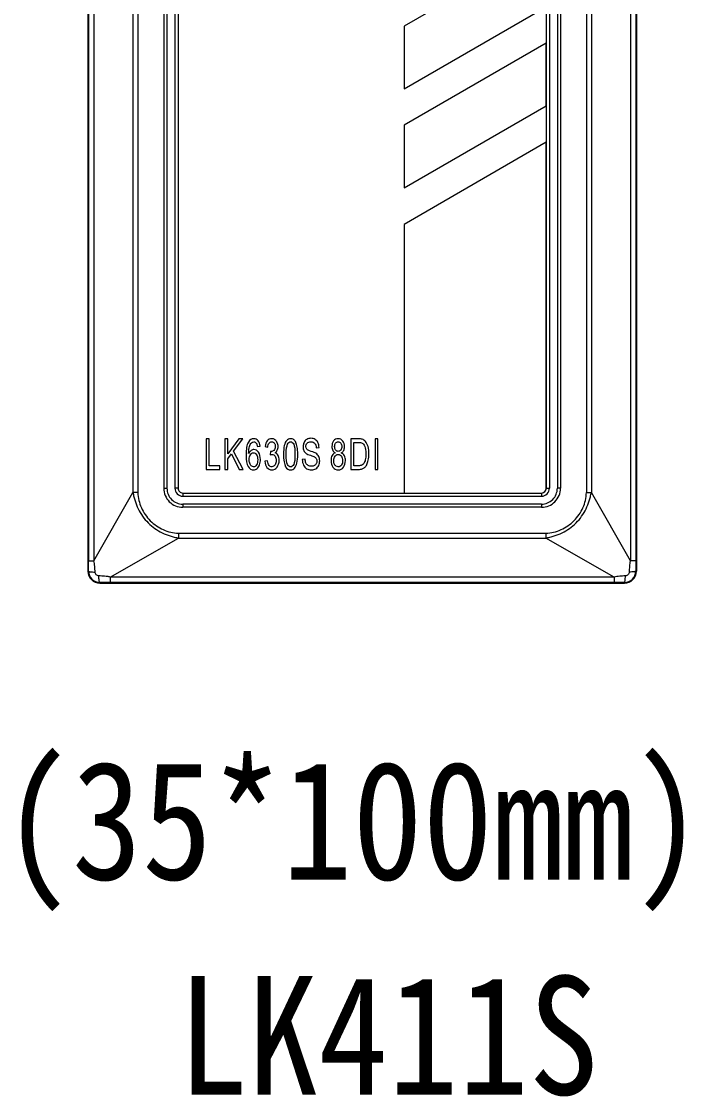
# Model space of a CAD drawing. Header units: millimetres. Extents: x 33157 to 59611, y -29750 to 1750.
# Drawn here: x 53861.7 to 53903.6, y -1803.7 to -1735.6 of the extents above; entities that cross this region are included whole.
import ezdxf

# ---------------------------------------------------------------- set-up
doc = ezdxf.new("R2010")
doc.units = ezdxf.units.MM
doc.layers.get('0').update_dxf_attribs({"lineweight": 18})
doc.layers.add('layer 1', color=7, linetype='Continuous', lineweight=18)
doc.styles.add('STYLE1', font='')
doc.styles.get('STYLE1').set_extended_font_data('宋体')

msp = doc.modelspace()

# ---------------------------------------------------------------- linework, layer by layer
at = {"layer": 'layer 1', "lineweight": 9}
for p, q in [((53865.916, -1671.935), (53865.916, -1770.435)), ((53900.616, -1671.935), (53900.616, -1770.435)), ((53865.954, -1672.599), (53865.954, -1769.77)), ((53866.295, -1672.599), (53866.295, -1769.77)), ((53900.236, -1672.599), (53900.236, -1769.77)), ((53900.578, -1672.599), (53900.578, -1769.77)), ((53868.762, -1676.915), (53868.762, -1765.454)), ((53869.078, -1676.915), (53869.078, -1765.454)), ((53897.454, -1676.915), (53897.454, -1765.454)), ((53897.77, -1676.915), (53897.77, -1765.454)), ((53870.716, -1677.185), (53870.716, -1765.185)), ((53870.916, -1677.185), (53870.916, -1765.185)), ((53871.416, -1677.185), (53871.416, -1765.185)), ((53871.616, -1677.185), (53871.616, -1765.185)), ((53894.916, -1677.185), (53894.916, -1765.185)), ((53895.116, -1677.185), (53895.116, -1765.185)), ((53895.616, -1677.185), (53895.616, -1765.185)), ((53895.816, -1677.185), (53895.816, -1765.185)), ((53870.916, -1765.185), (53870.916, -1765.185)), ((53871.616, -1765.185), (53871.616, -1765.185)), ((53895.116, -1765.185), (53895.116, -1765.185)), ((53895.816, -1765.185), (53895.816, -1765.185)), ((53868.762, -1765.454), (53868.762, -1765.454)), ((53869.078, -1765.454), (53869.078, -1765.454)), ((53871.916, -1765.485), (53871.916, -1765.485)), ((53871.916, -1765.485), (53871.916, -1765.685)), ((53894.616, -1765.485), (53894.616, -1765.485)), ((53894.616, -1765.485), (53894.616, -1765.485)), ((53894.616, -1765.485), (53894.616, -1765.685)), ((53894.616, -1765.685), (53894.616, -1765.685)), ((53897.77, -1765.454), (53897.77, -1765.454)), ((53871.916, -1766.185), (53871.916, -1766.185)), ((53871.916, -1766.185), (53871.916, -1766.385)), ((53894.616, -1766.185), (53894.616, -1766.185)), ((53894.616, -1766.185), (53894.616, -1766.185)), ((53894.616, -1766.185), (53894.616, -1766.385)), ((53894.616, -1766.385), (53894.616, -1766.385)), ((53871.646, -1768.022), (53871.646, -1768.022)), ((53871.646, -1768.022), (53871.646, -1768.339)), ((53894.885, -1768.022), (53894.885, -1768.022)), ((53894.885, -1768.022), (53894.885, -1768.022)), ((53894.885, -1768.022), (53894.885, -1768.339)), ((53871.646, -1768.339), (53871.646, -1768.339)), ((53894.885, -1768.339), (53894.885, -1768.339)), ((53866.295, -1769.77), (53866.295, -1769.77)), ((53900.578, -1769.77), (53900.578, -1769.77)), ((53865.953, -1770.435), (53865.953, -1770.435)), ((53867.33, -1770.805), (53867.33, -1770.805)), ((53867.33, -1770.805), (53867.33, -1771.147)), ((53899.202, -1770.805), (53899.202, -1770.805)), ((53899.202, -1770.805), (53899.202, -1770.805)), ((53899.202, -1770.805), (53899.202, -1771.147)), ((53900.616, -1770.435), (53900.616, -1770.435)), ((53866.666, -1771.148), (53866.666, -1771.148)), ((53866.666, -1771.148), (53866.666, -1771.185)), ((53899.202, -1771.147), (53899.202, -1771.147)), ((53899.866, -1771.148), (53899.866, -1771.148)), ((53899.866, -1771.148), (53899.866, -1771.185)), ((53899.866, -1771.185), (53899.866, -1771.185))]:
    msp.add_line(p, q, dxfattribs=at)
at = {"layer": 'layer 1'}
for points, knots in [([(53894.916, -1730.751), (53894.916, -1730.751), (53894.916, -1734.709), (53894.916, -1734.709), (53894.916, -1734.709), (53885.916, -1739.905), (53885.916, -1739.905), (53885.916, -1739.905), (53885.916, -1735.947), (53885.916, -1735.947), (53885.916, -1735.947), (53894.916, -1730.751), (53894.916, -1730.751)], [0, 0, 0, 0, 151598.554342, 151598.554342, 151598.554342, 303197.108683, 303197.108683, 303197.108683, 454795.663025, 454795.663025, 454795.663025, 606394.217366, 606394.217366, 606394.217366, 606394.217366]), ([(53894.916, -1737.018), (53894.916, -1737.018), (53894.916, -1740.976), (53894.916, -1740.976), (53894.916, -1740.976), (53885.916, -1746.172), (53885.916, -1746.172), (53885.916, -1746.172), (53885.916, -1742.214), (53885.916, -1742.214), (53885.916, -1742.214), (53894.916, -1737.018), (53894.916, -1737.018)], [0, 0, 0, 0, 151607.617277, 151607.617277, 151607.617277, 303215.234553, 303215.234553, 303215.234553, 454822.85183, 454822.85183, 454822.85183, 606430.469107, 606430.469107, 606430.469107, 606430.469107]), ([(53894.916, -1743.285), (53894.916, -1743.285), (53894.916, -1765.184), (53894.916, -1765.184), (53894.916, -1765.349), (53894.781, -1765.484), (53894.616, -1765.484), (53894.616, -1765.484), (53885.916, -1765.484), (53885.916, -1765.484), (53885.916, -1765.484), (53885.916, -1748.481), (53885.916, -1748.481), (53885.916, -1748.481), (53894.916, -1743.285), (53894.916, -1743.285)], [0, 0, 0, 0, 147561.007035, 147561.007035, 147561.007035, 295122.01407, 295122.01407, 295122.01407, 442683.021106, 442683.021106, 442683.021106, 590244.028141, 590244.028141, 590244.028141, 737805.035176, 737805.035176, 737805.035176, 737805.035176]), ([(53873.407, -1763.989), (53873.407, -1763.989), (53873.407, -1762.055), (53873.407, -1762.055), (53873.407, -1762.055), (53873.591, -1762.055), (53873.591, -1762.055), (53873.591, -1762.055), (53873.591, -1763.762), (53873.591, -1763.762), (53873.591, -1763.762), (53874.271, -1763.762), (53874.271, -1763.762), (53874.271, -1763.762), (53874.271, -1763.989), (53874.271, -1763.989), (53874.271, -1763.989), (53873.407, -1763.989), (53873.407, -1763.989)], [0, 0, 0, 0, 145146.771173, 145146.771173, 145146.771173, 290293.542346, 290293.542346, 290293.542346, 435440.31352, 435440.31352, 435440.31352, 580587.084693, 580587.084693, 580587.084693, 725733.855866, 725733.855866, 725733.855866, 870880.627039, 870880.627039, 870880.627039, 870880.627039]), ([(53874.589, -1763.989), (53874.589, -1763.989), (53874.589, -1762.055), (53874.589, -1762.055), (53874.589, -1762.055), (53874.773, -1762.055), (53874.773, -1762.055), (53874.773, -1762.055), (53874.773, -1763.014), (53874.773, -1763.014), (53874.773, -1763.014), (53875.46, -1762.055), (53875.46, -1762.055), (53875.46, -1762.055), (53875.708, -1762.055), (53875.708, -1762.055), (53875.708, -1762.055), (53875.128, -1762.839), (53875.128, -1762.839), (53875.128, -1762.839), (53875.734, -1763.989), (53875.734, -1763.989), (53875.734, -1763.989), (53875.492, -1763.989), (53875.492, -1763.989), (53875.492, -1763.989), (53874.999, -1763.013), (53874.999, -1763.013), (53874.999, -1763.013), (53874.773, -1763.319), (53874.773, -1763.319), (53874.773, -1763.319), (53874.773, -1763.989), (53874.773, -1763.989), (53874.773, -1763.989), (53874.589, -1763.989), (53874.589, -1763.989)], [0, 0, 0, 0, 138692.660054, 138692.660054, 138692.660054, 277385.320109, 277385.320109, 277385.320109, 416077.980163, 416077.980163, 416077.980163, 554770.640218, 554770.640218, 554770.640218, 693463.300272, 693463.300272, 693463.300272, 832155.960326, 832155.960326, 832155.960326, 970848.620381, 970848.620381, 970848.620381, 1109541.280435, 1109541.280435, 1109541.280435, 1248233.940489, 1248233.940489, 1248233.940489, 1386926.600544, 1386926.600544, 1386926.600544, 1525619.260598, 1525619.260598, 1525619.260598, 1664311.920653, 1664311.920653, 1664311.920653, 1664311.920653]), ([(53879.48, -1763.368), (53879.48, -1763.368), (53879.652, -1763.346), (53879.652, -1763.346), (53879.66, -1763.443), (53879.679, -1763.523), (53879.709, -1763.586), (53879.739, -1763.648), (53879.786, -1763.698), (53879.849, -1763.737), (53879.911, -1763.775), (53879.982, -1763.795), (53880.061, -1763.795), (53880.131, -1763.795), (53880.192, -1763.78), (53880.246, -1763.751), (53880.299, -1763.722), (53880.339, -1763.682), (53880.365, -1763.631), (53880.391, -1763.58), (53880.404, -1763.525), (53880.404, -1763.465), (53880.404, -1763.405), (53880.392, -1763.352), (53880.366, -1763.307), (53880.341, -1763.262), (53880.3, -1763.224), (53880.242, -1763.193), (53880.205, -1763.173), (53880.123, -1763.141), (53879.995, -1763.099), (53879.868, -1763.056), (53879.779, -1763.016), (53879.728, -1762.978), (53879.662, -1762.929), (53879.613, -1762.869), (53879.581, -1762.797), (53879.549, -1762.726), (53879.533, -1762.645), (53879.533, -1762.556), (53879.533, -1762.458), (53879.553, -1762.367), (53879.592, -1762.282), (53879.632, -1762.197), (53879.689, -1762.133), (53879.766, -1762.088), (53879.842, -1762.044), (53879.926, -1762.022), (53880.02, -1762.022), (53880.122, -1762.022), (53880.213, -1762.045), (53880.291, -1762.092), (53880.369, -1762.138), (53880.429, -1762.206), (53880.471, -1762.296), (53880.514, -1762.385), (53880.536, -1762.487), (53880.539, -1762.6), (53880.539, -1762.6), (53880.364, -1762.619), (53880.364, -1762.619), (53880.354, -1762.497), (53880.322, -1762.405), (53880.268, -1762.343), (53880.213, -1762.28), (53880.133, -1762.249), (53880.027, -1762.249), (53879.916, -1762.249), (53879.835, -1762.278), (53879.784, -1762.334), (53879.734, -1762.391), (53879.708, -1762.46), (53879.708, -1762.54), (53879.708, -1762.609), (53879.726, -1762.666), (53879.762, -1762.711), (53879.798, -1762.756), (53879.889, -1762.802), (53880.038, -1762.849), (53880.187, -1762.896), (53880.289, -1762.937), (53880.345, -1762.972), (53880.425, -1763.024), (53880.484, -1763.09), (53880.523, -1763.169), (53880.561, -1763.248), (53880.58, -1763.34), (53880.58, -1763.443), (53880.58, -1763.547), (53880.559, -1763.643), (53880.517, -1763.734), (53880.475, -1763.825), (53880.414, -1763.896), (53880.336, -1763.946), (53880.257, -1763.996), (53880.168, -1764.022), (53880.069, -1764.022), (53879.944, -1764.022), (53879.84, -1763.996), (53879.755, -1763.945), (53879.67, -1763.894), (53879.604, -1763.818), (53879.556, -1763.715), (53879.508, -1763.613), (53879.483, -1763.497), (53879.48, -1763.368)], [0, 0, 0, 0, 134438.674251, 134438.674251, 134438.674251, 268877.348502, 268877.348502, 268877.348502, 403316.022753, 403316.022753, 403316.022753, 537754.697004, 537754.697004, 537754.697004, 672193.371255, 672193.371255, 672193.371255, 806632.045506, 806632.045506, 806632.045506, 941070.719757, 941070.719757, 941070.719757, 1075509.394008, 1075509.394008, 1075509.394008, 1209948.068259, 1209948.068259, 1209948.068259, 1344386.74251, 1344386.74251, 1344386.74251, 1478825.416761, 1478825.416761, 1478825.416761, 1613264.091012, 1613264.091012, 1613264.091012, 1747702.765263, 1747702.765263, 1747702.765263, 1882141.439514, 1882141.439514, 1882141.439514, 2016580.113765, 2016580.113765, 2016580.113765, 2151018.788016, 2151018.788016, 2151018.788016, 2285457.462267, 2285457.462267, 2285457.462267, 2419896.136519, 2419896.136519, 2419896.136519, 2554334.81077, 2554334.81077, 2554334.81077, 2688773.485021, 2688773.485021, 2688773.485021, 2823212.159272, 2823212.159272, 2823212.159272, 2957650.833523, 2957650.833523, 2957650.833523, 3092089.507774, 3092089.507774, 3092089.507774, 3226528.182025, 3226528.182025, 3226528.182025, 3360966.856276, 3360966.856276, 3360966.856276, 3495405.530527, 3495405.530527, 3495405.530527, 3629844.204778, 3629844.204778, 3629844.204778, 3764282.879029, 3764282.879029, 3764282.879029, 3898721.55328, 3898721.55328, 3898721.55328, 4033160.227531, 4033160.227531, 4033160.227531, 4167598.901782, 4167598.901782, 4167598.901782, 4302037.576033, 4302037.576033, 4302037.576033, 4436476.250284, 4436476.250284, 4436476.250284, 4570914.924535, 4570914.924535, 4570914.924535, 4705353.598786, 4705353.598786, 4705353.598786, 4705353.598786]), ([(53882.549, -1763.989), (53882.549, -1763.989), (53882.549, -1762.055), (53882.549, -1762.055), (53882.549, -1762.055), (53883.025, -1762.055), (53883.025, -1762.055), (53883.133, -1762.055), (53883.215, -1762.064), (53883.272, -1762.082), (53883.351, -1762.108), (53883.419, -1762.154), (53883.475, -1762.221), (53883.548, -1762.307), (53883.602, -1762.417), (53883.638, -1762.551), (53883.675, -1762.686), (53883.693, -1762.839), (53883.693, -1763.012), (53883.693, -1763.158), (53883.68, -1763.289), (53883.656, -1763.402), (53883.631, -1763.516), (53883.6, -1763.61), (53883.562, -1763.684), (53883.523, -1763.758), (53883.481, -1763.817), (53883.435, -1763.859), (53883.39, -1763.902), (53883.335, -1763.934), (53883.27, -1763.956), (53883.206, -1763.978), (53883.132, -1763.989), (53883.048, -1763.989), (53883.048, -1763.989), (53882.549, -1763.989), (53882.549, -1763.989)], [0, 0, 0, 0, 138714.948248, 138714.948248, 138714.948248, 277429.896496, 277429.896496, 277429.896496, 416144.844745, 416144.844745, 416144.844745, 554859.792993, 554859.792993, 554859.792993, 693574.741241, 693574.741241, 693574.741241, 832289.689489, 832289.689489, 832289.689489, 971004.637737, 971004.637737, 971004.637737, 1109719.585985, 1109719.585985, 1109719.585985, 1248434.534234, 1248434.534234, 1248434.534234, 1387149.482482, 1387149.482482, 1387149.482482, 1525864.43073, 1525864.43073, 1525864.43073, 1664579.378978, 1664579.378978, 1664579.378978, 1664579.378978]), ([(53884.083, -1763.989), (53884.083, -1763.989), (53884.083, -1762.055), (53884.083, -1762.055), (53884.083, -1762.055), (53884.266, -1762.055), (53884.266, -1762.055), (53884.266, -1762.055), (53884.266, -1763.989), (53884.266, -1763.989), (53884.266, -1763.989), (53884.083, -1763.989), (53884.083, -1763.989)], [0, 0, 0, 0, 151631.543241, 151631.543241, 151631.543241, 303263.086481, 303263.086481, 303263.086481, 454894.629722, 454894.629722, 454894.629722, 606526.172963, 606526.172963, 606526.172963, 606526.172963]), ([(53876.809, -1762.528), (53876.809, -1762.528), (53876.641, -1762.546), (53876.641, -1762.546), (53876.626, -1762.453), (53876.604, -1762.385), (53876.576, -1762.343), (53876.53, -1762.275), (53876.473, -1762.241), (53876.406, -1762.241), (53876.351, -1762.241), (53876.303, -1762.262), (53876.261, -1762.305), (53876.208, -1762.359), (53876.166, -1762.438), (53876.135, -1762.543), (53876.104, -1762.648), (53876.088, -1762.797), (53876.086, -1762.99), (53876.127, -1762.903), (53876.178, -1762.838), (53876.237, -1762.796), (53876.296, -1762.754), (53876.358, -1762.733), (53876.423, -1762.733), (53876.536, -1762.733), (53876.633, -1762.791), (53876.713, -1762.908), (53876.792, -1763.025), (53876.832, -1763.175), (53876.832, -1763.36), (53876.832, -1763.482), (53876.814, -1763.594), (53876.776, -1763.699), (53876.739, -1763.803), (53876.687, -1763.883), (53876.622, -1763.938), (53876.556, -1763.994), (53876.482, -1764.022), (53876.399, -1764.022), (53876.257, -1764.022), (53876.142, -1763.949), (53876.052, -1763.803), (53875.963, -1763.658), (53875.918, -1763.418), (53875.918, -1763.084), (53875.918, -1762.71), (53875.968, -1762.438), (53876.067, -1762.268), (53876.153, -1762.12), (53876.269, -1762.047), (53876.416, -1762.047), (53876.525, -1762.047), (53876.614, -1762.089), (53876.684, -1762.174), (53876.753, -1762.26), (53876.795, -1762.377), (53876.809, -1762.528)], [0, 0, 0, 0, 136273.825002, 136273.825002, 136273.825002, 272547.650004, 272547.650004, 272547.650004, 408821.475006, 408821.475006, 408821.475006, 545095.300007, 545095.300007, 545095.300007, 681369.125009, 681369.125009, 681369.125009, 817642.950011, 817642.950011, 817642.950011, 953916.775013, 953916.775013, 953916.775013, 1090190.600015, 1090190.600015, 1090190.600015, 1226464.425017, 1226464.425017, 1226464.425017, 1362738.250018, 1362738.250018, 1362738.250018, 1499012.07502, 1499012.07502, 1499012.07502, 1635285.900022, 1635285.900022, 1635285.900022, 1771559.725024, 1771559.725024, 1771559.725024, 1907833.550026, 1907833.550026, 1907833.550026, 2044107.375028, 2044107.375028, 2044107.375028, 2180381.20003, 2180381.20003, 2180381.20003, 2316655.025031, 2316655.025031, 2316655.025031, 2452928.850033, 2452928.850033, 2452928.850033, 2589202.675035, 2589202.675035, 2589202.675035, 2589202.675035]), ([(53877.108, -1763.476), (53877.108, -1763.476), (53877.278, -1763.443), (53877.278, -1763.443), (53877.298, -1763.579), (53877.331, -1763.676), (53877.377, -1763.735), (53877.424, -1763.795), (53877.481, -1763.824), (53877.549, -1763.824), (53877.63, -1763.824), (53877.698, -1763.786), (53877.753, -1763.708), (53877.807, -1763.631), (53877.835, -1763.535), (53877.835, -1763.421), (53877.835, -1763.312), (53877.809, -1763.221), (53877.758, -1763.15), (53877.707, -1763.08), (53877.643, -1763.044), (53877.564, -1763.044), (53877.531, -1763.044), (53877.491, -1763.053), (53877.443, -1763.071), (53877.443, -1763.071), (53877.462, -1762.863), (53877.462, -1762.863), (53877.474, -1762.864), (53877.483, -1762.865), (53877.49, -1762.865), (53877.563, -1762.865), (53877.628, -1762.839), (53877.686, -1762.786), (53877.744, -1762.733), (53877.773, -1762.652), (53877.773, -1762.543), (53877.773, -1762.456), (53877.752, -1762.384), (53877.71, -1762.327), (53877.667, -1762.269), (53877.613, -1762.241), (53877.546, -1762.241), (53877.48, -1762.241), (53877.425, -1762.27), (53877.381, -1762.329), (53877.337, -1762.387), (53877.308, -1762.475), (53877.296, -1762.592), (53877.296, -1762.592), (53877.126, -1762.549), (53877.126, -1762.549), (53877.147, -1762.39), (53877.193, -1762.266), (53877.267, -1762.178), (53877.341, -1762.09), (53877.432, -1762.047), (53877.542, -1762.047), (53877.617, -1762.047), (53877.687, -1762.069), (53877.75, -1762.115), (53877.814, -1762.16), (53877.863, -1762.221), (53877.896, -1762.299), (53877.93, -1762.378), (53877.947, -1762.46), (53877.947, -1762.548), (53877.947, -1762.632), (53877.931, -1762.707), (53877.899, -1762.776), (53877.867, -1762.844), (53877.819, -1762.899), (53877.756, -1762.939), (53877.838, -1762.965), (53877.901, -1763.02), (53877.947, -1763.103), (53877.992, -1763.186), (53878.015, -1763.291), (53878.015, -1763.416), (53878.015, -1763.584), (53877.97, -1763.728), (53877.882, -1763.846), (53877.794, -1763.963), (53877.683, -1764.022), (53877.548, -1764.022), (53877.427, -1764.022), (53877.326, -1763.971), (53877.246, -1763.869), (53877.165, -1763.768), (53877.119, -1763.637), (53877.108, -1763.476)], [0, 0, 0, 0, 134827.582371, 134827.582371, 134827.582371, 269655.164742, 269655.164742, 269655.164742, 404482.747113, 404482.747113, 404482.747113, 539310.329485, 539310.329485, 539310.329485, 674137.911856, 674137.911856, 674137.911856, 808965.494227, 808965.494227, 808965.494227, 943793.076598, 943793.076598, 943793.076598, 1078620.658969, 1078620.658969, 1078620.658969, 1213448.24134, 1213448.24134, 1213448.24134, 1348275.823712, 1348275.823712, 1348275.823712, 1483103.406083, 1483103.406083, 1483103.406083, 1617930.988454, 1617930.988454, 1617930.988454, 1752758.570825, 1752758.570825, 1752758.570825, 1887586.153196, 1887586.153196, 1887586.153196, 2022413.735567, 2022413.735567, 2022413.735567, 2157241.317938, 2157241.317938, 2157241.317938, 2292068.90031, 2292068.90031, 2292068.90031, 2426896.482681, 2426896.482681, 2426896.482681, 2561724.065052, 2561724.065052, 2561724.065052, 2696551.647423, 2696551.647423, 2696551.647423, 2831379.229794, 2831379.229794, 2831379.229794, 2966206.812165, 2966206.812165, 2966206.812165, 3101034.394537, 3101034.394537, 3101034.394537, 3235861.976908, 3235861.976908, 3235861.976908, 3370689.559279, 3370689.559279, 3370689.559279, 3505517.14165, 3505517.14165, 3505517.14165, 3640344.724021, 3640344.724021, 3640344.724021, 3775172.306392, 3775172.306392, 3775172.306392, 3909999.888764, 3909999.888764, 3909999.888764, 4044827.471135, 4044827.471135, 4044827.471135, 4044827.471135]), ([(53878.29, -1763.035), (53878.29, -1762.806), (53878.307, -1762.622), (53878.341, -1762.482), (53878.374, -1762.342), (53878.424, -1762.234), (53878.491, -1762.159), (53878.557, -1762.084), (53878.64, -1762.047), (53878.741, -1762.047), (53878.815, -1762.047), (53878.88, -1762.067), (53878.936, -1762.109), (53878.992, -1762.151), (53879.039, -1762.211), (53879.075, -1762.29), (53879.111, -1762.369), (53879.139, -1762.464), (53879.16, -1762.578), (53879.181, -1762.691), (53879.191, -1762.843), (53879.191, -1763.035), (53879.191, -1763.262), (53879.174, -1763.445), (53879.141, -1763.585), (53879.108, -1763.725), (53879.058, -1763.833), (53878.992, -1763.908), (53878.926, -1763.984), (53878.842, -1764.022), (53878.741, -1764.022), (53878.608, -1764.022), (53878.503, -1763.955), (53878.427, -1763.823), (53878.336, -1763.661), (53878.29, -1763.398), (53878.29, -1763.035)], [0, 0, 0, 0, 138705.258175, 138705.258175, 138705.258175, 277410.51635, 277410.51635, 277410.51635, 416115.774525, 416115.774525, 416115.774525, 554821.032699, 554821.032699, 554821.032699, 693526.290874, 693526.290874, 693526.290874, 832231.549049, 832231.549049, 832231.549049, 970936.807224, 970936.807224, 970936.807224, 1109642.065399, 1109642.065399, 1109642.065399, 1248347.323574, 1248347.323574, 1248347.323574, 1387052.581749, 1387052.581749, 1387052.581749, 1525757.839924, 1525757.839924, 1525757.839924, 1664463.098098, 1664463.098098, 1664463.098098, 1664463.098098]), ([(53878.464, -1763.035), (53878.464, -1763.354), (53878.491, -1763.566), (53878.544, -1763.67), (53878.597, -1763.775), (53878.663, -1763.827), (53878.741, -1763.827), (53878.819, -1763.827), (53878.884, -1763.774), (53878.938, -1763.67), (53878.991, -1763.564), (53879.017, -1763.353), (53879.017, -1763.035), (53879.017, -1762.717), (53878.991, -1762.505), (53878.938, -1762.401), (53878.885, -1762.296), (53878.818, -1762.244), (53878.739, -1762.244), (53878.661, -1762.244), (53878.598, -1762.29), (53878.552, -1762.383), (53878.493, -1762.5), (53878.464, -1762.718), (53878.464, -1763.035)], [0, 0, 0, 0, 141934.021745, 141934.021745, 141934.021745, 283868.043489, 283868.043489, 283868.043489, 425802.065234, 425802.065234, 425802.065234, 567736.086979, 567736.086979, 567736.086979, 709670.108724, 709670.108724, 709670.108724, 851604.130468, 851604.130468, 851604.130468, 993538.152213, 993538.152213, 993538.152213, 1135472.173958, 1135472.173958, 1135472.173958, 1135472.173958]), ([(53881.561, -1762.94), (53881.49, -1762.904), (53881.438, -1762.853), (53881.404, -1762.786), (53881.37, -1762.719), (53881.353, -1762.639), (53881.353, -1762.546), (53881.353, -1762.405), (53881.389, -1762.287), (53881.461, -1762.191), (53881.534, -1762.095), (53881.63, -1762.047), (53881.75, -1762.047), (53881.87, -1762.047), (53881.967, -1762.096), (53882.041, -1762.194), (53882.114, -1762.292), (53882.151, -1762.411), (53882.151, -1762.552), (53882.151, -1762.642), (53882.134, -1762.72), (53882.101, -1762.786), (53882.067, -1762.853), (53882.016, -1762.904), (53881.948, -1762.94), (53882.032, -1762.979), (53882.097, -1763.041), (53882.141, -1763.128), (53882.185, -1763.214), (53882.207, -1763.316), (53882.207, -1763.436), (53882.207, -1763.602), (53882.165, -1763.74), (53882.082, -1763.853), (53881.998, -1763.965), (53881.888, -1764.022), (53881.752, -1764.022), (53881.616, -1764.022), (53881.506, -1763.965), (53881.422, -1763.852), (53881.339, -1763.739), (53881.297, -1763.598), (53881.297, -1763.43), (53881.297, -1763.304), (53881.32, -1763.198), (53881.365, -1763.114), (53881.411, -1763.029), (53881.476, -1762.971), (53881.561, -1762.94)], [0, 0, 0, 0, 137098.775967, 137098.775967, 137098.775967, 274197.551935, 274197.551935, 274197.551935, 411296.327902, 411296.327902, 411296.327902, 548395.10387, 548395.10387, 548395.10387, 685493.879837, 685493.879837, 685493.879837, 822592.655805, 822592.655805, 822592.655805, 959691.431772, 959691.431772, 959691.431772, 1096790.20774, 1096790.20774, 1096790.20774, 1233888.983707, 1233888.983707, 1233888.983707, 1370987.759674, 1370987.759674, 1370987.759674, 1508086.535642, 1508086.535642, 1508086.535642, 1645185.311609, 1645185.311609, 1645185.311609, 1782284.087577, 1782284.087577, 1782284.087577, 1919382.863544, 1919382.863544, 1919382.863544, 2056481.639512, 2056481.639512, 2056481.639512, 2193580.415479, 2193580.415479, 2193580.415479, 2193580.415479]), ([(53881.527, -1762.537), (53881.527, -1762.629), (53881.548, -1762.704), (53881.589, -1762.762), (53881.631, -1762.82), (53881.686, -1762.849), (53881.754, -1762.849), (53881.82, -1762.849), (53881.873, -1762.82), (53881.915, -1762.763), (53881.956, -1762.705), (53881.977, -1762.634), (53881.977, -1762.55), (53881.977, -1762.463), (53881.956, -1762.39), (53881.913, -1762.33), (53881.87, -1762.271), (53881.817, -1762.241), (53881.752, -1762.241), (53881.687, -1762.241), (53881.633, -1762.27), (53881.59, -1762.328), (53881.548, -1762.387), (53881.527, -1762.456), (53881.527, -1762.537)], [0, 0, 0, 0, 141941.990755, 141941.990755, 141941.990755, 283883.981509, 283883.981509, 283883.981509, 425825.972264, 425825.972264, 425825.972264, 567767.963018, 567767.963018, 567767.963018, 709709.953773, 709709.953773, 709709.953773, 851651.944528, 851651.944528, 851651.944528, 993593.935282, 993593.935282, 993593.935282, 1135535.926037, 1135535.926037, 1135535.926037, 1135535.926037]), ([(53882.732, -1763.762), (53882.732, -1763.762), (53883.027, -1763.762), (53883.027, -1763.762), (53883.118, -1763.762), (53883.19, -1763.751), (53883.242, -1763.727), (53883.294, -1763.703), (53883.335, -1763.67), (53883.366, -1763.626), (53883.409, -1763.566), (53883.443, -1763.484), (53883.467, -1763.381), (53883.491, -1763.278), (53883.503, -1763.154), (53883.503, -1763.008), (53883.503, -1762.805), (53883.479, -1762.649), (53883.432, -1762.54), (53883.385, -1762.431), (53883.327, -1762.358), (53883.259, -1762.321), (53883.21, -1762.295), (53883.131, -1762.282), (53883.022, -1762.282), (53883.022, -1762.282), (53882.732, -1762.282), (53882.732, -1762.282), (53882.732, -1762.282), (53882.732, -1763.762), (53882.732, -1763.762)], [0, 0, 0, 0, 140009.21208, 140009.21208, 140009.21208, 280018.42416, 280018.42416, 280018.42416, 420027.63624, 420027.63624, 420027.63624, 560036.84832, 560036.84832, 560036.84832, 700046.0604, 700046.0604, 700046.0604, 840055.27248, 840055.27248, 840055.27248, 980064.48456, 980064.48456, 980064.48456, 1120073.69664, 1120073.69664, 1120073.69664, 1260082.90872, 1260082.90872, 1260082.90872, 1400092.1208, 1400092.1208, 1400092.1208, 1400092.1208]), ([(53876.113, -1763.362), (53876.113, -1763.444), (53876.126, -1763.523), (53876.151, -1763.597), (53876.176, -1763.672), (53876.21, -1763.729), (53876.254, -1763.768), (53876.299, -1763.807), (53876.346, -1763.827), (53876.396, -1763.827), (53876.468, -1763.827), (53876.53, -1763.787), (53876.581, -1763.706), (53876.633, -1763.624), (53876.658, -1763.515), (53876.658, -1763.375), (53876.658, -1763.242), (53876.633, -1763.136), (53876.582, -1763.059), (53876.532, -1762.982), (53876.467, -1762.944), (53876.389, -1762.944), (53876.312, -1762.944), (53876.247, -1762.982), (53876.194, -1763.059), (53876.14, -1763.136), (53876.113, -1763.237), (53876.113, -1763.362)], [0, 0, 0, 0, 140754.03351, 140754.03351, 140754.03351, 281508.067019, 281508.067019, 281508.067019, 422262.100529, 422262.100529, 422262.100529, 563016.134038, 563016.134038, 563016.134038, 703770.167548, 703770.167548, 703770.167548, 844524.201057, 844524.201057, 844524.201057, 985278.234567, 985278.234567, 985278.234567, 1126032.268077, 1126032.268077, 1126032.268077, 1266786.301586, 1266786.301586, 1266786.301586, 1266786.301586]), ([(53881.471, -1763.431), (53881.471, -1763.499), (53881.482, -1763.565), (53881.504, -1763.628), (53881.527, -1763.691), (53881.561, -1763.74), (53881.607, -1763.775), (53881.652, -1763.81), (53881.701, -1763.827), (53881.753, -1763.827), (53881.835, -1763.827), (53881.902, -1763.791), (53881.954, -1763.718), (53882.007, -1763.645), (53882.033, -1763.552), (53882.033, -1763.439), (53882.033, -1763.325), (53882.006, -1763.23), (53881.952, -1763.156), (53881.898, -1763.081), (53881.83, -1763.044), (53881.748, -1763.044), (53881.667, -1763.044), (53881.601, -1763.081), (53881.549, -1763.154), (53881.497, -1763.228), (53881.471, -1763.321), (53881.471, -1763.431)], [0, 0, 0, 0, 140767.964182, 140767.964182, 140767.964182, 281535.928363, 281535.928363, 281535.928363, 422303.892545, 422303.892545, 422303.892545, 563071.856726, 563071.856726, 563071.856726, 703839.820908, 703839.820908, 703839.820908, 844607.78509, 844607.78509, 844607.78509, 985375.749271, 985375.749271, 985375.749271, 1126143.713453, 1126143.713453, 1126143.713453, 1266911.677635, 1266911.677635, 1266911.677635, 1266911.677635])]:
    msp.add_open_spline(points, degree=3, knots=knots, dxfattribs=at)
at = {"layer": 'layer 1', "lineweight": 9}
for points in [[(53866.295, -1769.77), (53866.295, -1769.77), (53868.762, -1765.454), (53868.762, -1765.454)], [(53870.716, -1765.185), (53870.716, -1765.185), (53870.916, -1765.185), (53870.916, -1765.185)], [(53871.616, -1765.185), (53871.616, -1765.185), (53871.416, -1765.185), (53871.416, -1765.185)], [(53894.916, -1765.185), (53894.916, -1765.185), (53895.116, -1765.185), (53895.116, -1765.185)], [(53895.816, -1765.185), (53895.816, -1765.185), (53895.616, -1765.185), (53895.616, -1765.185)], [(53900.236, -1769.77), (53900.236, -1769.77), (53897.77, -1765.454), (53897.77, -1765.454)], [(53869.078, -1765.454), (53869.078, -1765.454), (53868.762, -1765.454), (53868.762, -1765.454)], [(53871.916, -1765.485), (53871.916, -1765.485), (53894.616, -1765.485), (53894.616, -1765.485)], [(53871.916, -1765.685), (53871.916, -1765.685), (53894.616, -1765.685), (53894.616, -1765.685)], [(53897.454, -1765.454), (53897.454, -1765.454), (53897.77, -1765.454), (53897.77, -1765.454)], [(53894.616, -1766.185), (53894.616, -1766.185), (53871.916, -1766.185), (53871.916, -1766.185)], [(53894.616, -1766.385), (53894.616, -1766.385), (53871.916, -1766.385), (53871.916, -1766.385)], [(53871.646, -1768.022), (53871.646, -1768.022), (53894.885, -1768.022), (53894.885, -1768.022)], [(53867.33, -1770.805), (53867.33, -1770.805), (53871.646, -1768.339), (53871.646, -1768.339)], [(53871.646, -1768.339), (53871.646, -1768.339), (53894.885, -1768.339), (53894.885, -1768.339)], [(53899.202, -1770.805), (53899.202, -1770.805), (53894.885, -1768.339), (53894.885, -1768.339)], [(53865.954, -1769.77), (53865.954, -1769.77), (53866.295, -1769.77), (53866.295, -1769.77)], [(53865.953, -1770.435), (53865.953, -1770.213), (53865.954, -1769.992), (53865.954, -1769.77)], [(53900.578, -1769.77), (53900.578, -1769.77), (53900.236, -1769.77), (53900.236, -1769.77)], [(53900.578, -1769.77), (53900.578, -1769.992), (53900.578, -1770.213), (53900.579, -1770.435)], [(53865.953, -1770.435), (53865.953, -1770.435), (53865.916, -1770.435), (53865.916, -1770.435)], [(53899.202, -1770.805), (53899.202, -1770.805), (53867.33, -1770.805), (53867.33, -1770.805)], [(53900.579, -1770.435), (53900.579, -1770.435), (53900.616, -1770.435), (53900.616, -1770.435)], [(53866.666, -1771.185), (53866.666, -1771.185), (53899.866, -1771.185), (53899.866, -1771.185)], [(53867.33, -1771.147), (53867.109, -1771.147), (53866.887, -1771.147), (53866.666, -1771.148)], [(53899.202, -1771.147), (53899.202, -1771.147), (53867.33, -1771.147), (53867.33, -1771.147)], [(53899.866, -1771.148), (53899.644, -1771.147), (53899.423, -1771.147), (53899.202, -1771.147)]]:
    msp.add_open_spline(points, degree=3, dxfattribs=at)
for points, knots in [([(53870.716, -1765.185), (53870.716, -1765.503), (53870.842, -1765.808), (53871.067, -1766.033), (53871.292, -1766.258), (53871.598, -1766.385), (53871.916, -1766.385)], [0, 0, 0, 0, 170967.615677, 170967.615677, 170967.615677, 341935.231354, 341935.231354, 341935.231354, 341935.231354]), ([(53870.916, -1765.185), (53870.916, -1765.45), (53871.021, -1765.704), (53871.209, -1765.892), (53871.396, -1766.079), (53871.651, -1766.185), (53871.916, -1766.185)], [0, 0, 0, 0, 170968.015645, 170968.015645, 170968.015645, 341936.03129, 341936.03129, 341936.03129, 341936.03129]), ([(53871.416, -1765.185), (53871.416, -1765.317), (53871.469, -1765.444), (53871.562, -1765.538), (53871.656, -1765.632), (53871.783, -1765.685), (53871.916, -1765.685)], [0, 0, 0, 0, 170969.015959, 170969.015959, 170969.015959, 341938.031918, 341938.031918, 341938.031918, 341938.031918]), ([(53871.616, -1765.185), (53871.616, -1765.264), (53871.648, -1765.341), (53871.704, -1765.397), (53871.76, -1765.453), (53871.836, -1765.485), (53871.916, -1765.485)], [0, 0, 0, 0, 170969.41609, 170969.41609, 170969.41609, 341938.832181, 341938.832181, 341938.832181, 341938.832181]), ([(53894.616, -1766.385), (53894.934, -1766.385), (53895.239, -1766.258), (53895.464, -1766.033), (53895.689, -1765.808), (53895.816, -1765.503), (53895.816, -1765.185)], [0, 0, 0, 0, 171043.600471, 171043.600471, 171043.600471, 342087.200942, 342087.200942, 342087.200942, 342087.200942]), ([(53894.616, -1766.185), (53894.881, -1766.185), (53895.135, -1766.079), (53895.323, -1765.892), (53895.511, -1765.704), (53895.616, -1765.45), (53895.616, -1765.185)], [0, 0, 0, 0, 171043.141009, 171043.141009, 171043.141009, 342086.282017, 342086.282017, 342086.282017, 342086.282017]), ([(53894.616, -1765.685), (53894.748, -1765.685), (53894.876, -1765.632), (53894.969, -1765.538), (53895.063, -1765.444), (53895.116, -1765.317), (53895.116, -1765.185)], [0, 0, 0, 0, 171041.992458, 171041.992458, 171041.992458, 342083.984916, 342083.984916, 342083.984916, 342083.984916]), ([(53894.616, -1765.485), (53894.695, -1765.485), (53894.772, -1765.453), (53894.828, -1765.397), (53894.884, -1765.341), (53894.916, -1765.264), (53894.916, -1765.185)], [0, 0, 0, 0, 171041.532968, 171041.532968, 171041.532968, 342083.065936, 342083.065936, 342083.065936, 342083.065936]), ([(53868.762, -1765.454), (53868.784, -1765.542), (53868.803, -1765.631), (53868.825, -1765.719), (53868.847, -1765.807), (53868.871, -1765.895), (53868.898, -1765.981), (53868.953, -1766.155), (53869.019, -1766.325), (53869.099, -1766.488), (53869.178, -1766.651), (53869.271, -1766.808), (53869.377, -1766.956), (53869.482, -1767.105), (53869.6, -1767.244), (53869.728, -1767.372), (53869.857, -1767.501), (53869.996, -1767.619), (53870.144, -1767.724), (53870.292, -1767.829), (53870.449, -1767.922), (53870.613, -1768.002), (53870.776, -1768.082), (53870.946, -1768.148), (53871.119, -1768.202), (53871.206, -1768.23), (53871.293, -1768.254), (53871.382, -1768.276), (53871.47, -1768.297), (53871.558, -1768.317), (53871.646, -1768.339)], [0, 0, 0, 0, 139978.316399, 139978.316399, 139978.316399, 279956.632798, 279956.632798, 279956.632798, 419934.949197, 419934.949197, 419934.949197, 559913.265596, 559913.265596, 559913.265596, 699891.581994, 699891.581994, 699891.581994, 839869.898393, 839869.898393, 839869.898393, 979848.214792, 979848.214792, 979848.214792, 1119826.531191, 1119826.531191, 1119826.531191, 1259804.84759, 1259804.84759, 1259804.84759, 1399783.163989, 1399783.163989, 1399783.163989, 1399783.163989]), ([(53869.078, -1765.454), (53869.078, -1765.62), (53869.1, -1765.787), (53869.138, -1765.949), (53869.176, -1766.111), (53869.23, -1766.269), (53869.298, -1766.421), (53869.434, -1766.724), (53869.626, -1767.002), (53869.862, -1767.238), (53870.098, -1767.474), (53870.377, -1767.667), (53870.68, -1767.803), (53870.832, -1767.871), (53870.99, -1767.924), (53871.152, -1767.962), (53871.314, -1768), (53871.48, -1768.023), (53871.646, -1768.022)], [0, 0, 0, 0, 145143.066526, 145143.066526, 145143.066526, 290286.133051, 290286.133051, 290286.133051, 435429.199577, 435429.199577, 435429.199577, 580572.266103, 580572.266103, 580572.266103, 725715.332629, 725715.332629, 725715.332629, 870858.399154, 870858.399154, 870858.399154, 870858.399154]), ([(53894.885, -1768.022), (53895.051, -1768.022), (53895.218, -1768), (53895.38, -1767.962), (53895.542, -1767.924), (53895.7, -1767.871), (53895.852, -1767.803), (53896.155, -1767.667), (53896.434, -1767.474), (53896.67, -1767.238), (53896.905, -1767.002), (53897.098, -1766.724), (53897.234, -1766.421), (53897.302, -1766.269), (53897.355, -1766.111), (53897.393, -1765.949), (53897.431, -1765.786), (53897.454, -1765.62), (53897.454, -1765.454)], [0, 0, 0, 0, 145214.060439, 145214.060439, 145214.060439, 290428.120879, 290428.120879, 290428.120879, 435642.181318, 435642.181318, 435642.181318, 580856.241757, 580856.241757, 580856.241757, 726070.302197, 726070.302197, 726070.302197, 871284.362636, 871284.362636, 871284.362636, 871284.362636]), ([(53894.885, -1768.339), (53894.973, -1768.317), (53895.062, -1768.297), (53895.15, -1768.276), (53895.238, -1768.254), (53895.326, -1768.23), (53895.413, -1768.202), (53895.586, -1768.148), (53895.756, -1768.082), (53895.919, -1768.002), (53896.082, -1767.922), (53896.239, -1767.829), (53896.388, -1767.724), (53896.536, -1767.619), (53896.675, -1767.501), (53896.804, -1767.372), (53896.932, -1767.244), (53897.05, -1767.105), (53897.155, -1766.956), (53897.261, -1766.808), (53897.354, -1766.651), (53897.433, -1766.488), (53897.513, -1766.325), (53897.579, -1766.155), (53897.634, -1765.981), (53897.661, -1765.895), (53897.685, -1765.807), (53897.707, -1765.719), (53897.729, -1765.631), (53897.748, -1765.542), (53897.77, -1765.454)], [0, 0, 0, 0, 140047.682476, 140047.682476, 140047.682476, 280095.364952, 280095.364952, 280095.364952, 420143.047428, 420143.047428, 420143.047428, 560190.729904, 560190.729904, 560190.729904, 700238.41238, 700238.41238, 700238.41238, 840286.094856, 840286.094856, 840286.094856, 980333.777332, 980333.777332, 980333.777332, 1120381.459808, 1120381.459808, 1120381.459808, 1260429.142283, 1260429.142283, 1260429.142283, 1400476.824759, 1400476.824759, 1400476.824759, 1400476.824759]), ([(53866.373, -1770.49), (53866.37, -1770.43), (53866.367, -1770.37), (53866.363, -1770.31), (53866.359, -1770.249), (53866.355, -1770.189), (53866.35, -1770.129), (53866.346, -1770.068), (53866.34, -1770.008), (53866.333, -1769.948), (53866.326, -1769.888), (53866.317, -1769.827), (53866.295, -1769.77)], [0, 0, 0, 0, 151595.32996, 151595.32996, 151595.32996, 303190.65992, 303190.65992, 303190.65992, 454785.989881, 454785.989881, 454785.989881, 606381.319841, 606381.319841, 606381.319841, 606381.319841]), ([(53900.236, -1769.77), (53900.225, -1769.799), (53900.218, -1769.828), (53900.213, -1769.858), (53900.207, -1769.888), (53900.203, -1769.918), (53900.199, -1769.948), (53900.192, -1770.008), (53900.186, -1770.068), (53900.181, -1770.129), (53900.177, -1770.189), (53900.173, -1770.249), (53900.169, -1770.309), (53900.165, -1770.37), (53900.162, -1770.43), (53900.159, -1770.49)], [0, 0, 0, 0, 147634.303174, 147634.303174, 147634.303174, 295268.606347, 295268.606347, 295268.606347, 442902.909521, 442902.909521, 442902.909521, 590537.212694, 590537.212694, 590537.212694, 738171.515868, 738171.515868, 738171.515868, 738171.515868]), ([(53865.916, -1770.435), (53865.916, -1770.634), (53865.995, -1770.824), (53866.136, -1770.965), (53866.276, -1771.106), (53866.467, -1771.185), (53866.666, -1771.185)], [0, 0, 0, 0, 170960.704741, 170960.704741, 170960.704741, 341921.409482, 341921.409482, 341921.409482, 341921.409482]), ([(53865.953, -1770.435), (53865.953, -1770.624), (53866.028, -1770.805), (53866.162, -1770.939), (53866.295, -1771.073), (53866.477, -1771.148), (53866.666, -1771.148)], [0, 0, 0, 0, 170960.778343, 170960.778343, 170960.778343, 341921.556685, 341921.556685, 341921.556685, 341921.556685]), ([(53865.953, -1770.435), (53865.953, -1770.439), (53865.958, -1770.442), (53865.962, -1770.444), (53865.97, -1770.449), (53865.978, -1770.452), (53865.986, -1770.454), (53865.998, -1770.457), (53866.011, -1770.46), (53866.024, -1770.463), (53866.041, -1770.466), (53866.058, -1770.469), (53866.075, -1770.471), (53866.12, -1770.477), (53866.165, -1770.481), (53866.21, -1770.483), (53866.264, -1770.487), (53866.319, -1770.489), (53866.373, -1770.49)], [0, 0, 0, 0, 145140.050525, 145140.050525, 145140.050525, 290280.101051, 290280.101051, 290280.101051, 435420.151576, 435420.151576, 435420.151576, 580560.202101, 580560.202101, 580560.202101, 725700.252627, 725700.252627, 725700.252627, 870840.303152, 870840.303152, 870840.303152, 870840.303152]), ([(53866.61, -1770.727), (53866.551, -1770.724), (53866.492, -1770.696), (53866.448, -1770.653), (53866.404, -1770.609), (53866.376, -1770.55), (53866.373, -1770.49)], [0, 0, 0, 0, 170961.718332, 170961.718332, 170961.718332, 341923.436664, 341923.436664, 341923.436664, 341923.436664]), ([(53866.666, -1771.148), (53866.661, -1771.147), (53866.659, -1771.143), (53866.656, -1771.139), (53866.652, -1771.131), (53866.649, -1771.123), (53866.647, -1771.115), (53866.643, -1771.102), (53866.64, -1771.09), (53866.638, -1771.077), (53866.634, -1771.06), (53866.632, -1771.043), (53866.63, -1771.026), (53866.624, -1770.981), (53866.62, -1770.936), (53866.617, -1770.891), (53866.614, -1770.836), (53866.611, -1770.782), (53866.61, -1770.727)], [0, 0, 0, 0, 145142.555165, 145142.555165, 145142.555165, 290285.110331, 290285.110331, 290285.110331, 435427.665496, 435427.665496, 435427.665496, 580570.220662, 580570.220662, 580570.220662, 725712.775827, 725712.775827, 725712.775827, 870855.330993, 870855.330993, 870855.330993, 870855.330993]), ([(53867.33, -1770.805), (53867.302, -1770.794), (53867.272, -1770.787), (53867.243, -1770.782), (53867.213, -1770.776), (53867.183, -1770.772), (53867.153, -1770.768), (53867.093, -1770.76), (53867.032, -1770.755), (53866.972, -1770.75), (53866.912, -1770.745), (53866.851, -1770.741), (53866.791, -1770.738), (53866.731, -1770.734), (53866.671, -1770.731), (53866.61, -1770.727)], [0, 0, 0, 0, 147546.089952, 147546.089952, 147546.089952, 295092.179903, 295092.179903, 295092.179903, 442638.269855, 442638.269855, 442638.269855, 590184.359806, 590184.359806, 590184.359806, 737730.449758, 737730.449758, 737730.449758, 737730.449758]), ([(53899.921, -1770.727), (53899.861, -1770.731), (53899.801, -1770.734), (53899.741, -1770.738), (53899.68, -1770.741), (53899.62, -1770.745), (53899.56, -1770.75), (53899.5, -1770.755), (53899.44, -1770.761), (53899.379, -1770.768), (53899.319, -1770.775), (53899.258, -1770.783), (53899.202, -1770.805)], [0, 0, 0, 0, 151688.093426, 151688.093426, 151688.093426, 303376.186851, 303376.186851, 303376.186851, 455064.280277, 455064.280277, 455064.280277, 606752.373702, 606752.373702, 606752.373702, 606752.373702]), ([(53899.866, -1771.185), (53900.065, -1771.185), (53900.256, -1771.106), (53900.396, -1770.965), (53900.537, -1770.824), (53900.616, -1770.634), (53900.616, -1770.435)], [0, 0, 0, 0, 171067.517029, 171067.517029, 171067.517029, 342135.034057, 342135.034057, 342135.034057, 342135.034057]), ([(53899.866, -1771.148), (53900.055, -1771.148), (53900.236, -1771.073), (53900.37, -1770.939), (53900.504, -1770.805), (53900.579, -1770.624), (53900.579, -1770.435)], [0, 0, 0, 0, 171067.432661, 171067.432661, 171067.432661, 342134.865322, 342134.865322, 342134.865322, 342134.865322]), ([(53899.866, -1771.148), (53899.87, -1771.147), (53899.873, -1771.143), (53899.876, -1771.139), (53899.88, -1771.131), (53899.883, -1771.123), (53899.885, -1771.115), (53899.889, -1771.102), (53899.892, -1771.09), (53899.894, -1771.077), (53899.897, -1771.06), (53899.9, -1771.043), (53899.902, -1771.026), (53899.908, -1770.981), (53899.912, -1770.936), (53899.915, -1770.891), (53899.918, -1770.836), (53899.92, -1770.782), (53899.921, -1770.727)], [0, 0, 0, 0, 145230.627752, 145230.627752, 145230.627752, 290461.255503, 290461.255503, 290461.255503, 435691.883255, 435691.883255, 435691.883255, 580922.511006, 580922.511006, 580922.511006, 726153.138758, 726153.138758, 726153.138758, 871383.766509, 871383.766509, 871383.766509, 871383.766509]), ([(53900.159, -1770.49), (53900.155, -1770.55), (53900.127, -1770.609), (53900.084, -1770.653), (53900.04, -1770.696), (53899.981, -1770.724), (53899.921, -1770.727)], [0, 0, 0, 0, 171066.488203, 171066.488203, 171066.488203, 342132.976407, 342132.976407, 342132.976407, 342132.976407]), ([(53900.579, -1770.435), (53900.578, -1770.439), (53900.574, -1770.442), (53900.57, -1770.444), (53900.562, -1770.449), (53900.554, -1770.452), (53900.546, -1770.454), (53900.534, -1770.457), (53900.521, -1770.46), (53900.508, -1770.463), (53900.491, -1770.466), (53900.474, -1770.469), (53900.457, -1770.471), (53900.412, -1770.477), (53900.367, -1770.481), (53900.322, -1770.483), (53900.268, -1770.487), (53900.213, -1770.489), (53900.159, -1770.49)], [0, 0, 0, 0, 145231.385055, 145231.385055, 145231.385055, 290462.770109, 290462.770109, 290462.770109, 435694.155164, 435694.155164, 435694.155164, 580925.540218, 580925.540218, 580925.540218, 726156.925273, 726156.925273, 726156.925273, 871388.310327, 871388.310327, 871388.310327, 871388.310327])]:
    msp.add_open_spline(points, degree=3, knots=knots, dxfattribs=at)

# ---------------------------------------------------------------- texts
at = {"color": 0, "style": 'STYLE1', "width": 0.87}
for s, p in [('(35*100mm)', (53860.462, -1789.948)), ('LK411S', (53871.605, -1803.554))]:
    msp.add_text(s, height=7.5, dxfattribs=at).set_placement(p)

doc.saveas('drawing.dxf')
